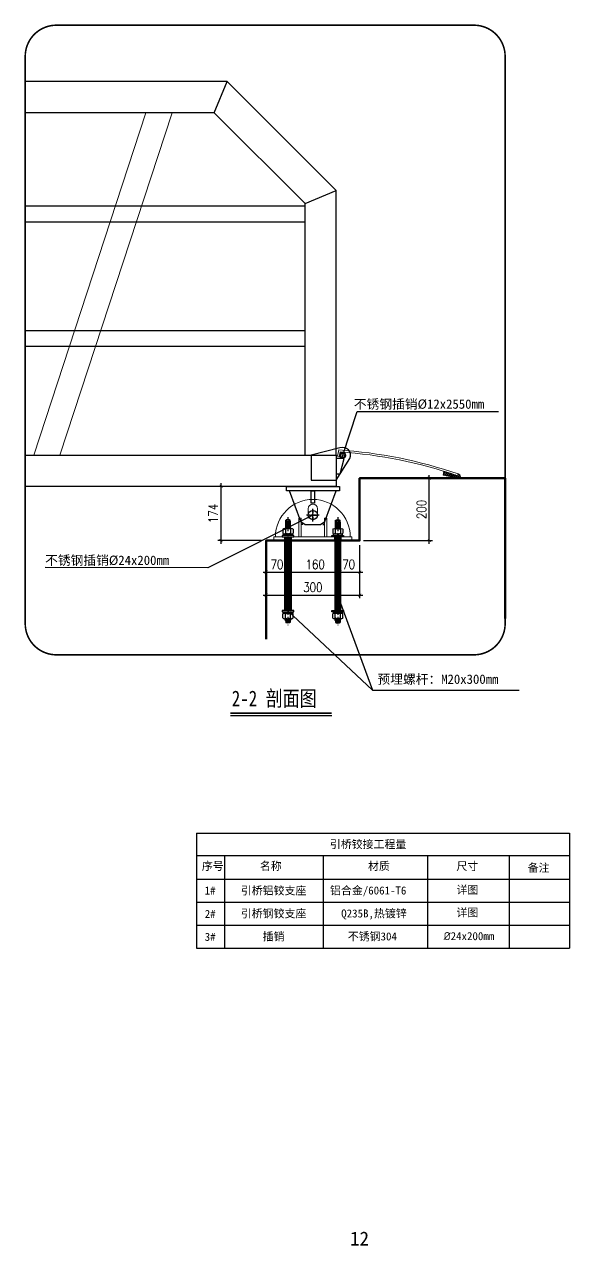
# Model space of a CAD drawing. Header units: millimetres. Extents: x 11827 to 862553, y 15071 to 134256.
# Drawn here: x 715063 to 716812, y 70273 to 74195 of the extents above; entities that cross this region are included whole.
import ezdxf

# ---------------------------------------------------------------- set-up
doc = ezdxf.new("R2010")
doc.units = ezdxf.units.MM
for name, pattern in [('CENTER', [2, 1.25, -0.25, 0.25, -0.25]), ('CENTER2', [28.575, 19.05, -3.175, 3.175, -3.175]), ('DASHDOT', [1, 0.5, -0.25, 0, -0.25]), ('DASHDOT2', [12.7, 6.35, -3.175, 0, -3.175]), ('DIVIDEX2', [63.5, 25.4, -12.7, 0, -12.7, 0, -12.7])]:
    doc.linetypes.add(name, pattern=pattern)
for name, color, linetype in [('100x100铝方通', 3, 'Continuous'), ('BS-Annectent', 115, 'Continuous'), ('BS-Index symbol', 35, 'Continuous'), ('hjh文字', 7, 'Continuous'), ('HR-dimension', 9, 'Continuous'), ('HR-Structure', 5, 'Continuous'), ('HR-Zhuliang', 3, 'Continuous'), ('打印图框', 255, 'Continuous'), ('铝条', 31, 'Continuous'), ('铝横梁', 220, 'Continuous'), ('铝通', 4, 'Continuous')]:
    doc.layers.add(name, color=color, linetype=linetype)
for name, color, linetype, lineweight in [('图框', 7, 'Continuous', 13), ('结构', 52, 'Continuous', 18), ('铝斜撑', 241, 'Continuous', 9)]:
    doc.layers.add(name, color=color, linetype=linetype, lineweight=lineweight)
doc.styles.add('Arial', font='')
doc.styles.add('HZTXT', font='txtw.shx', dxfattribs={"width": 0.8, "bigfont": 'hztxtw.shx'})
doc.styles.add('工程字体', font='', dxfattribs={"width": 0.8})
doc.styles.get('Arial').set_extended_font_data('STXihei')
doc.styles.get('工程字体').set_extended_font_data('SimSun')
doc.dimstyles.new('HR-A2-DIM10', dxfattribs={"dimscale": 10, "dimtxt": 3, "dimasz": 1, "dimexe": 1, "dimexo": 1.5, "dimgap": 1, "dimtad": 1, "dimdec": 1, "dimdsep": 46, "dimtxsty": 'HZTXT', "dimblk": 'ARCHTICK', "dimcen": 0, "dimdle": 1, "dimclrd": 256, "dimclre": 256, "dimclrt": 6, "dimadec": 1, "dimazin": 0, "dimtfac": 1, "dimtdec": 1, "dimtix": 1, "dimtmove": 2, "dimatfit": 3, "dimfxl": 15, "dimtolj": 1, "dimtzin": 0, "dimarcsym": 1})
doc.dimstyles.new('HR-BI-DIM5', dxfattribs={"dimscale": 6, "dimtxt": 5, "dimasz": 1, "dimexe": 1, "dimexo": 1.5, "dimgap": 2, "dimtad": 1, "dimdec": 1, "dimdsep": 46, "dimtxsty": 'HZTXT', "dimcen": 0, "dimdle": 1, "dimclrd": 256, "dimclre": 256, "dimclrt": 2, "dimadec": 1, "dimazin": 0, "dimtfac": 1, "dimtdec": 1, "dimtix": 1, "dimtmove": 2, "dimatfit": 3, "dimfxl": 1, "dimtfill": 1, "dimtolj": 1, "dimtzin": 0, "dimarcsym": 1})

# ---------------------------------------------------------------- blocks, each defined once
blk = doc.blocks.new('A$C46522D11')
for p, q in [((0, 17.1), (8.2, 25.2)), ((2.9, 12.7), (0.5, 15.1)), ((10.4, 12.2), (1.4, 21.3)), ((2.8, 12.8), (9.5, 19.5)), ((5, 12.2), (55.3, 12.2)), ((9.4, 20.3), (5.3, 24.5)), ((9.6, 19.3), (8.9, 25.2)), ((9.3, 12.2), (17.2, 20.1)), ((9.6, 19.3), (55.3, 24.4)), ((17.5, 12.2), (10.4, 19.4)), ((16.4, 12.2), (25.2, 21)), ((24.6, 12.2), (16.7, 20.1)), ((31.6, 12.2), (23.1, 20.8)), ((23.5, 12.2), (33.2, 21.9)), ((38.7, 12.2), (29.5, 21.5)), ((30.5, 12.2), (41.1, 22.8)), ((45.8, 12.2), (35.8, 22.2)), ((37.6, 12.2), (49.1, 23.7)), ((52.9, 12.2), (42.2, 22.9)), ((44.7, 12.2), (55.3, 22.8)), ((55.3, 16.9), (48.5, 23.6)), ((51.8, 12.2), (55.3, 15.7)), ((55.3, 24), (54.9, 24.4)), ((55.3, 12.2), (55.3, 24.4))]:
    blk.add_line(p, q)
at = {"color": 1, "linetype": 'CENTER', "ltscale": 10.16}
for p, q in [((372.9, 11), (394.9, 11)), ((383.9, 0), (383.9, 22))]:
    blk.add_line(p, q, dxfattribs=at)
blk.add_lwpolyline([(399.9, 5.2), (399.9, 25.2, 0.066496), (8.9, 25.2), (9.6, 19.3, -0.065854), (393.9, 19.9), (393.9, 5.2)], format="xyb", close=True)
for radius in [10, 7]:
    blk.add_circle((383.9, 11), radius)
for centre, radius, start, end in [((5, 17.2), 5, 165.5225, 270), ((8.9, 16.2), 9, 90, 165.5225)]:
    blk.add_arc(centre, radius, start, end)
blk = doc.blocks.new('A$C848c3b45')
at = {"layer": '图框', "lineweight": 0, "xscale": -1, "rotation": 359.6607206610116}
blk.add_blockref('A$C46522D11', (383.8, -13.3), dxfattribs=at)
blk = doc.blocks.new('_ArchTick')
at = {"color": 0, "linetype": 'ByBlock', "lineweight": 100, "const_width": 0.15}
blk.add_lwpolyline([(-0.5, -0.5), (0.5, 0.5)], dxfattribs=at)
blk = doc.blocks.new('*D1128')
at = {"layer": 'Defpoints', "color": 0, "ltscale": 1.5, "transparency": 16777216}
for p in [(715838.3, 72537, 0), (716138.3, 72537, 0), (716138.3, 72361.9)]:
    blk.add_point(p, dxfattribs=at)
at = {"layer": 'HR-dimension', "lineweight": -2, "ltscale": 1.5, "transparency": 16777216}
for p, q in [((715838.3, 72522), (715838.3, 72351.9)), ((716138.3, 72522), (716138.3, 72351.9)), ((715828.3, 72361.9), (716148.3, 72361.9))]:
    blk.add_line(p, q, dxfattribs=at)
at = {"layer": 'HR-dimension', "lineweight": -2, "ltscale": 1.5, "transparency": 16777216, "xscale": 10, "yscale": 10, "zscale": 10, "rotation": 180}
blk.add_blockref('_ArchTick', (715838.3, 72361.9), dxfattribs=at)
at = {"layer": 'HR-dimension', "lineweight": -2, "ltscale": 1.5, "transparency": 16777216, "xscale": 10, "yscale": 10, "zscale": 10}
blk.add_blockref('_ArchTick', (716138.3, 72361.9), dxfattribs=at)
at = {"layer": 'HR-dimension', "color": 6, "ltscale": 1.5, "transparency": 16777216, "insert": (715988.3, 72386.9), "char_height": 30, "attachment_point": 5, "style": 'HZTXT'}
blk.add_mtext('\\A1;300', dxfattribs=at)
blk = doc.blocks.new('*D1129')
at = {"layer": 'Defpoints', "color": 0, "ltscale": 1.5, "transparency": 16777216}
for p in [(716138.3, 72737, 0), (716362.1, 72737), (716135.8, 72537, 0)]:
    blk.add_point(p, dxfattribs=at)
at = {"layer": 'HR-dimension', "lineweight": -2, "ltscale": 1.5, "transparency": 16777216}
for p, q in [((716153.3, 72737), (716372.1, 72737)), ((716362.1, 72527), (716362.1, 72747)), ((716150.8, 72537), (716372.1, 72537))]:
    blk.add_line(p, q, dxfattribs=at)
at = {"layer": 'HR-dimension', "lineweight": -2, "ltscale": 1.5, "transparency": 16777216, "xscale": 10, "yscale": 10, "zscale": 10}
for p, rotation in [((716362.1, 72737), 90), ((716362.1, 72537), 270)]:
    blk.add_blockref('_ArchTick', p, dxfattribs=dict(at, rotation=rotation))
at = {"layer": 'HR-dimension', "color": 6, "ltscale": 1.5, "transparency": 16777216, "insert": (716337.1, 72637), "char_height": 30, "attachment_point": 5, "rotation": 90, "style": 'HZTXT'}
blk.add_mtext('\\A1;200', dxfattribs=at)
blk = doc.blocks.new('*D1085')
at = {"layer": 'Defpoints', "color": 0, "ltscale": 1.5, "transparency": 16777216}
for p in [(715693.8, 72711), (715898.3, 72711, 0), (715838.3, 72537, 0)]:
    blk.add_point(p, dxfattribs=at)
at = {"layer": 'HR-dimension', "lineweight": -2, "ltscale": 1.5, "transparency": 16777216}
for p, q in [((715693.8, 72527), (715693.8, 72721)), ((715883.3, 72711), (715683.8, 72711)), ((715823.3, 72537), (715683.8, 72537))]:
    blk.add_line(p, q, dxfattribs=at)
at = {"layer": 'HR-dimension', "lineweight": -2, "ltscale": 1.5, "transparency": 16777216, "xscale": 10, "yscale": 10, "zscale": 10}
for p, rotation in [((715693.8, 72711), 90), ((715693.8, 72537), 270)]:
    blk.add_blockref('_ArchTick', p, dxfattribs=dict(at, rotation=rotation))
at = {"layer": 'HR-dimension', "color": 6, "ltscale": 1.5, "transparency": 16777216, "insert": (715668.8, 72624), "char_height": 30, "attachment_point": 5, "rotation": 90, "style": 'HZTXT'}
blk.add_mtext('\\A1;174', dxfattribs=at)
blk = doc.blocks.new('*U1046')
blk.add_line((0, 0), (32.53, 0))
at = {"const_width": 0.5}
blk.add_lwpolyline([(0, 0.75), (32.53, 0.75)], dxfattribs=at)
at = {"style": '工程字体', "width": 0.8}
blk.add_attdef('图名标注', (0.42, 3), '', height=5, dxfattribs=at)
blk = doc.blocks.new('*D1073')
at = {"layer": 'Defpoints', "color": 0, "ltscale": 1.5, "transparency": 16777216}
for p in [(715838.3, 72537, 0), (715908.3, 72537, 0), (715908.3, 72435.6)]:
    blk.add_point(p, dxfattribs=at)
at = {"layer": 'HR-dimension', "lineweight": -2, "ltscale": 1.5, "transparency": 16777216}
for p, q in [((715838.3, 72522), (715838.3, 72425.6)), ((715908.3, 72522), (715908.3, 72425.6)), ((715828.3, 72435.6), (715918.3, 72435.6))]:
    blk.add_line(p, q, dxfattribs=at)
at = {"layer": 'HR-dimension', "lineweight": -2, "ltscale": 1.5, "transparency": 16777216, "xscale": 10, "yscale": 10, "zscale": 10, "rotation": 180}
blk.add_blockref('_ArchTick', (715838.3, 72435.6), dxfattribs=at)
at = {"layer": 'HR-dimension', "lineweight": -2, "ltscale": 1.5, "transparency": 16777216, "xscale": 10, "yscale": 10, "zscale": 10}
blk.add_blockref('_ArchTick', (715908.3, 72435.6), dxfattribs=at)
at = {"layer": 'HR-dimension', "color": 6, "ltscale": 1.5, "transparency": 16777216, "insert": (715873.3, 72460.6), "char_height": 30, "attachment_point": 5, "style": 'HZTXT'}
blk.add_mtext('\\A1;70', dxfattribs=at)
blk = doc.blocks.new('*D1074')
at = {"layer": 'Defpoints', "color": 0, "ltscale": 1.5, "transparency": 16777216}
for p in [(715915.8, 72537, 0), (716075.8, 72504, 0), (716075.8, 72435.6)]:
    blk.add_point(p, dxfattribs=at)
at = {"layer": 'HR-dimension', "lineweight": -2, "ltscale": 1.5, "transparency": 16777216}
for p, q in [((715915.8, 72522), (715915.8, 72425.6)), ((716075.8, 72489), (716075.8, 72425.6)), ((715905.8, 72435.6), (716085.8, 72435.6))]:
    blk.add_line(p, q, dxfattribs=at)
at = {"layer": 'HR-dimension', "lineweight": -2, "ltscale": 1.5, "transparency": 16777216, "xscale": 10, "yscale": 10, "zscale": 10, "rotation": 180}
blk.add_blockref('_ArchTick', (715915.8, 72435.6), dxfattribs=at)
at = {"layer": 'HR-dimension', "lineweight": -2, "ltscale": 1.5, "transparency": 16777216, "xscale": 10, "yscale": 10, "zscale": 10}
blk.add_blockref('_ArchTick', (716075.8, 72435.6), dxfattribs=at)
at = {"layer": 'HR-dimension', "color": 6, "ltscale": 1.5, "transparency": 16777216, "insert": (715995.8, 72460.6), "char_height": 30, "attachment_point": 5, "style": 'HZTXT'}
blk.add_mtext('\\A1;160', dxfattribs=at)
blk = doc.blocks.new('*D1075')
at = {"layer": 'Defpoints', "color": 0, "ltscale": 1.5, "transparency": 16777216}
for p in [(716068.3, 72537, 0), (716138.3, 72537, 0), (716138.3, 72435.6)]:
    blk.add_point(p, dxfattribs=at)
at = {"layer": 'HR-dimension', "lineweight": -2, "ltscale": 1.5, "transparency": 16777216}
for p, q in [((716068.3, 72522), (716068.3, 72425.6)), ((716138.3, 72522), (716138.3, 72425.6)), ((716058.3, 72435.6), (716148.3, 72435.6))]:
    blk.add_line(p, q, dxfattribs=at)
at = {"layer": 'HR-dimension', "lineweight": -2, "ltscale": 1.5, "transparency": 16777216, "xscale": 10, "yscale": 10, "zscale": 10, "rotation": 180}
blk.add_blockref('_ArchTick', (716068.3, 72435.6), dxfattribs=at)
at = {"layer": 'HR-dimension', "lineweight": -2, "ltscale": 1.5, "transparency": 16777216, "xscale": 10, "yscale": 10, "zscale": 10}
blk.add_blockref('_ArchTick', (716138.3, 72435.6), dxfattribs=at)
at = {"layer": 'HR-dimension', "color": 6, "ltscale": 1.5, "transparency": 16777216, "insert": (716103.3, 72460.6), "char_height": 30, "attachment_point": 5, "style": 'HZTXT'}
blk.add_mtext('\\A1;70', dxfattribs=at)
blk = doc.blocks.new('A$C53155591')
at = {"layer": 'BS-Annectent'}
for p, q in [((8.8, 0.4), (3.9, 2.2)), ((24, 16.3), (11.3, 16.3)), ((24, 8.2), (11.3, 8.2)), ((8.8, -2.2), (3.9, -0.4)), ((24, -8.2), (11.3, -8.2)), ((24, -16.3), (11.3, -16.3))]:
    blk.add_line(p, q, dxfattribs=at)
for points in [[(3.9, -18.8), (0, -18.8), (0, 18.8), (3.9, 18.8)], [(8.8, -14.7), (8.8, 14.7), (3.9, 14.7), (3.9, -14.7)]]:
    blk.add_lwpolyline(points, close=True, dxfattribs=at)
for points in [[(11.3, 16.3, 0.612824), (11.3, 8.2, 0.305874), (11.3, -8.2, 0.612824), (11.3, -16.3)], [(24, 16.3, -0.612824), (24, 8.2, -0.305874), (24, -8.2, -0.612824), (24, -16.3)]]:
    blk.add_lwpolyline(points, format="xyb", dxfattribs=at)
blk = doc.blocks.new('A$C3497b61f')
at = {"color": 1, "linetype": 'DASHDOT2'}
blk.add_line((-309.5, 0), (37.4, 0), dxfattribs=at)
at = {"layer": 'BS-Annectent'}
for p, q in [((-300.6, -5.4), (-300.6, 5.4)), ((-294.1, 7.2), (-299.6, 7.2)), ((-294.8, 3.6), (-299.6, 3.6)), ((-294.2, -9.4), (-293, 9.4)), ((-291.1, -9.4), (-289.8, 9.4)), ((-287.9, -9.4), (-286.7, 9.4)), ((-284.8, -9.4), (-283.5, 9.4)), ((-281.7, -9.4), (-280.4, 9.4)), ((-278.5, -9.4), (-277.3, 9.4)), ((-275.4, -9.4), (-274.1, 9.4)), ((-246.6, -0.5), (-245.9, 9.4)), ((-245.9, 9.4), (-246.6, 8.2)), ((-244.4, 6.3), (-245.9, 9.4)), ((-244.4, 6.3), (-245.3, -6.3)), ((-244, -9.4), (-242.8, 9.4)), ((-240.9, -9.4), (-239.6, 9.4)), ((-237.7, -9.4), (-236.5, 9.4)), ((-234.6, -9.4), (-233.3, 9.4)), ((-231.5, -9.4), (-230.2, 9.4)), ((-228.3, -9.4), (-227.1, 9.4)), ((-225.2, -9.4), (-223.9, 9.4)), ((-222, -9.4), (-220.8, 9.4)), ((-218.9, -9.4), (-217.7, 9.4)), ((-215.8, -9.4), (-214.5, 9.4)), ((-212.6, -9.4), (-211.4, 9.4)), ((-209.5, -9.4), (-208.3, 9.4)), ((-206.4, -9.4), (-205.1, 9.4)), ((-203.2, -9.4), (-202, 9.4)), ((-200.1, -9.4), (-198.8, 9.4)), ((-196.9, -9.4), (-195.7, 9.4)), ((-193.8, -9.4), (-192.6, 9.4)), ((-190.7, -9.4), (-189.4, 9.4)), ((-187.5, -9.4), (-186.3, 9.4)), ((-184.4, -9.4), (-183.2, 9.4)), ((-181.3, -9.4), (-180, 9.4)), ((-178.1, -9.4), (-176.9, 9.4)), ((-175, -9.4), (-173.7, 9.4)), ((-171.9, -9.4), (-170.6, 9.4)), ((-168.7, -9.4), (-167.5, 9.4)), ((-165.6, -9.4), (-164.3, 9.4)), ((-162.4, -9.4), (-161.2, 9.4)), ((-159.3, -9.4), (-158.1, 9.4)), ((-156.2, -9.4), (-154.9, 9.4)), ((-153, -9.4), (-151.8, 9.4)), ((-149.9, -9.4), (-148.6, 9.4)), ((-147.2, 6.3), (-148.6, 9.4)), ((-147.2, 6.3), (-148.1, -6.3)), ((-146.8, -9.4), (-145.5, 9.4)), ((-143.6, -9.4), (-142.4, 9.4)), ((-140.5, -9.4), (-139.2, 9.4)), ((-137.3, -9.4), (-136.1, 9.4)), ((-134.2, -9.4), (-133, 9.4)), ((-131.1, -9.4), (-129.8, 9.4)), ((-127.9, -9.4), (-126.7, 9.4)), ((-124.8, -9.4), (-123.5, 9.4)), ((-121.7, -9.4), (-120.4, 9.4)), ((-118.5, -9.4), (-117.3, 9.4)), ((-115.8, 6.3), (-116.7, -6.3)), ((-115.4, -9.4), (-114.1, 9.4)), ((-112.2, -9.4), (-111, 9.4)), ((-109.1, -9.4), (-107.9, 9.4)), ((-106, -9.4), (-104.7, 9.4)), ((-102.8, -9.4), (-101.6, 9.4)), ((-99.7, -9.4), (-98.4, 9.4)), ((-96.6, -9.4), (-95.3, 9.4)), ((-93.4, -9.4), (-92.2, 9.4)), ((-90.3, -9.4), (-89, 9.4)), ((-87.1, -9.4), (-85.9, 9.4)), ((-84, -9.4), (-82.8, 9.4)), ((-80.9, -9.4), (-79.6, 9.4)), ((-77.7, -9.4), (-76.5, 9.4)), ((-74.6, -9.4), (-73.3, 9.4)), ((-71.5, -9.4), (-70.2, 9.4)), ((-68.3, -9.4), (-67.1, 9.4)), ((-65.2, -9.4), (-63.9, 9.4)), ((-62, -9.4), (-60.8, 9.4)), ((-58.9, -9.4), (-57.7, 9.4)), ((-55.8, -9.4), (-54.5, 9.4)), ((-52.6, -9.4), (-51.4, 9.4)), ((-49.5, -9.4), (-48.3, 9.4)), ((-46.4, -9.4), (-45.1, 9.4)), ((-43.2, -9.4), (-42, 9.4)), ((-40.1, -9.4), (-38.8, 9.4)), ((-36.9, -9.4), (-35.7, 9.4)), ((-33.8, -9.4), (-32.6, 9.4)), ((-30.7, -9.4), (-29.4, 9.4)), ((-27.5, -9.4), (-26.3, 9.4)), ((-24.4, -9.4), (-23.2, 9.4)), ((-21.3, -9.4), (-20, 9.4)), ((-18.1, -9.4), (-16.9, 9.4)), ((-15, -9.4), (-13.7, 9.4)), ((-12.3, 6.3), (-13.2, -6.3)), ((-10.6, 9.4), (-12.3, 6.3)), ((-11.9, -9.4), (-10.6, 9.4)), ((-10, 8.1), (-10.6, 9.4)), ((-1.2, 0.4), (-6.1, 2.2)), ((-1.2, 12.2), (-1.2, -12.2)), ((14, 16.3), (1.3, 16.3)), ((14, 8.2), (1.3, 8.2)), ((16.5, 12.2), (16.5, -12.2)), ((17.4, 6.3), (16.5, 8.2)), ((17.4, 6.3), (16.5, -6.3)), ((19.1, 9.4), (17.4, 6.3)), ((19.1, 9.4), (17.8, -9.4)), ((20.5, 6.3), (19.1, 9.4)), ((20.5, 6.3), (19.6, -6.3)), ((22.2, 9.4), (20.5, 6.3)), ((22.2, 9.4), (21, -9.4)), ((23.7, 6.3), (22.2, 9.4)), ((23.7, 6.3), (22.8, -6.3)), ((23.2, 7.2), (28.5, 7.2)), ((23.5, 3.6), (28.5, 3.6)), ((29.4, -5.4), (29.4, 5.4)), ((-295.3, -3.6), (-299.6, -3.6)), ((-295.1, -7.2), (-299.6, -7.2)), ((-245.3, -6.3), (-246.6, -8.4)), ((-11.9, -9.4), (-13.2, -6.3)), ((-10, -6.3), (-11.9, -9.4)), ((-10, -5.7), (-10, -6.3)), ((-1.2, -2.2), (-6.1, -0.4)), ((14, -8.2), (1.3, -8.2)), ((14, -16.3), (1.3, -16.3)), ((17.8, -9.4), (16.5, -6.3)), ((19.6, -6.3), (17.8, -9.4)), ((21, -9.4), (19.6, -6.3)), ((22.8, -6.3), (21, -9.4)), ((22.2, -7.2), (28.5, -7.2)), ((23, -3.6), (28.5, -3.6))]:
    blk.add_line(p, q, dxfattribs=at)
for points in [[(-299.6, -7.2, -0.516475), (-299.6, -3.6, -0.258238), (-299.6, 3.6, -0.516475), (-299.6, 7.2)], [(1.3, 16.3, 0.612824), (1.3, 8.2, 0.305874), (1.3, -8.2, 0.612824), (1.3, -16.3)], [(14, 16.3, -0.612824), (14, 8.2, -0.305874), (14, -8.2, -0.612824), (14, -16.3)], [(28.5, -7.2, 0.516475), (28.5, -3.6, 0.258238), (28.5, 3.6, 0.516475), (28.5, 7.2)]]:
    blk.add_lwpolyline(points, format="xyb", dxfattribs=at)
blk.add_lwpolyline([(-10, 9.9), (-246.6, 9.9), (-246.6, -9.9), (-10, -9.9)], dxfattribs=at)
for points in [[(-6.1, -18.8), (-10, -18.8), (-10, 18.8), (-6.1, 18.8)], [(-1.2, -14.7), (-1.2, 14.7), (-6.1, 14.7), (-6.1, -14.7)]]:
    blk.add_lwpolyline(points, close=True, dxfattribs=at)
at = {"layer": 'HR-dimension', "rotation": 180}
blk.add_blockref('A$C53155591', (-246.6, 0), dxfattribs=at)
blk = doc.blocks.new('A$C148601bc')
at = {"layer": 'HR-dimension'}
blk.add_lwpolyline([(-5.8, -50), (6.7, 0), (-18.3, 0), (-18.3, -50)], close=True, dxfattribs=at)
blk = doc.blocks.new('A$Cea697e5a')
blk.add_circle((20.8, 150), 7)
at = {"layer": '100x100铝方通'}
for points in [[(0, 150), (0, 1000), (-350, 1350), (-998.2, 1350)], [(-391.4, 1250), (-350, 1350)], [(-100, 150), (-100, 958.6), (-391.4, 1250), (-998.2, 1250)], [(-100, 958.6), (0, 1000)]]:
    blk.add_lwpolyline(points, dxfattribs=at)
at = {"layer": 'HR-Zhuliang'}
blk.add_lwpolyline([(-998.2, 150), (0, 150), (0, 50), (-998.2, 50)], dxfattribs=at)
at = {"layer": '铝斜撑'}
for points in [[(-611, 1250), (-971, 150)], [(-526.8, 1250), (-886.8, 150)]]:
    blk.add_lwpolyline(points, dxfattribs=at)
at = {"layer": '铝条'}
for points in [[(-998.2, 900), (-100, 900), (-100, 950), (-998.2, 950)], [(-998.2, 500), (-100, 500), (-100, 550), (-998.2, 550)]]:
    blk.add_lwpolyline(points, dxfattribs=at)
at = {"layer": '铝通'}
blk.add_lwpolyline([(43.6, 139.6, 0.668622), (12.1, 173.4), (-80, 150), (-80, 70), (0, 70)], format="xyb", close=True, dxfattribs=at)
at = {"layer": 'HR-dimension'}
blk.add_blockref('A$C148601bc', (18.3, 140), dxfattribs=at)
blk = doc.blocks.new('A$Ccc0192b6')
for p, q in [((-38.3, -112.6), (-75, -14)), ((38.3, -112.6), (75, -14)), ((-38.3, -112.6), (-25, -122)), ((25, -122), (38.3, -112.6)), ((-25, -122), (25, -122))]:
    blk.add_line(p, q)
at = {"color": 1, "linetype": 'CENTER2'}
for p, q in [((0, -112.3), (0, -71.7)), ((20.3, -92), (-20.3, -92))]:
    blk.add_line(p, q, dxfattribs=at)
at = {"color": 1, "linetype": 'CENTER', "ltscale": 0.52}
for p, q in [((0, -75.5), (0, -108.5)), ((-16.5, -92), (16.5, -92))]:
    blk.add_line(p, q, dxfattribs=at)
blk.add_lwpolyline([(-85, 0), (85, 0), (85, -14), (-85, -14)], close=True)
at = {"layer": 'HR-dimension', "color": 6}
blk.add_lwpolyline([(5, -54), (-5, -54), (-5, -14), (5, -14)], close=True, dxfattribs=at)
at = {"layer": 'HR-dimension', "ltscale": 10}
blk.add_circle((0, -92), 15, dxfattribs=at)
at = {"layer": '结构', "color": 1, "linetype": 'DASHDOT', "ltscale": 10}
for p, q in [((-80, -152), (-80, -184)), ((80, -152), (80, -184))]:
    blk.add_line(p, q, dxfattribs=at)
at = {"layer": '结构', "color": 4}
for p, q in [((-125, -174), (-125, -162)), ((125, -162), (-125, -162)), ((125, -174), (-125, -174)), ((125, -174), (125, -162))]:
    blk.add_line(p, q, dxfattribs=at)
at = {"layer": '结构', "color": 1, "linetype": 'DASHDOT', "ltscale": 20}
for p, q in [((-91, -162), (-91, -174)), ((-69, -162), (-69, -174)), ((69, -162), (69, -174)), ((91, -162), (91, -174))]:
    blk.add_line(p, q, dxfattribs=at)
at = {"layer": '结构', "color": 4}
blk.add_lwpolyline([(-15, -72), (-15, -92, 1), (15, -92), (15, -72, 1)], format="xyb", close=True, dxfattribs=at)
for points in [[(-37, -162), (-37, -102), (-45, -102), (-45, -162)], [(37, -162), (37, -102), (45, -102), (45, -162)]]:
    blk.add_lwpolyline(points, close=True, dxfattribs=at)
blk.add_arc((0, -162), 120, 0, 180, dxfattribs=at)
at = {"layer": '铝横梁', "color": 0}
for p, q in [((-36, -119.3), (-35, -122)), ((-32.1, -122), (-35, -122)), ((32.1, -122), (35, -122)), ((36, -119.3), (35, -122))]:
    blk.add_line(p, q, dxfattribs=at)

msp = doc.modelspace()

# ---------------------------------------------------------------- linework, layer by layer
at = {"layer": 'BS-Index symbol', "color": 1, "linetype": 'DIVIDEX2', "const_width": 5, "elevation": 0, "flags": 128}
msp.add_lwpolyline([(715165.07, 74192.24), (716505.44, 74192.24, -0.4142136), (716605.44, 74092.24), (716605.44, 72270.03, -0.4142136), (716505.44, 72170.03), (715165.07, 72170.03, -0.4142136), (715065.07, 72270.03), (715065.07, 74092.24, -0.4142136)], format="xyb", close=True, dxfattribs=at)
at = {"layer": 'hjh文字'}
for p, q in [((715615.03, 71597.21), (715615.03, 71228.37)), ((715615.03, 71597.21), (716812.21, 71597.21)), ((716812.21, 71597.21), (716812.21, 71228.37)), ((715615.03, 71525.49), (716812.21, 71525.49)), ((715704.79, 71525.49), (715704.79, 71228.37)), ((716021.47, 71525.49), (716021.47, 71228.37)), ((716356.26, 71525.49), (716356.26, 71228.37)), ((716618.2, 71525.49), (716618.2, 71228.37)), ((715615.03, 71449.67), (716812.21, 71449.67)), ((715615.03, 71375.91), (716812.21, 71375.91)), ((715615.03, 71302.14), (716812.21, 71302.14)), ((715615.03, 71228.37), (716812.21, 71228.37))]:
    msp.add_line(p, q, dxfattribs=at)
at = {"layer": 'HR-Structure', "lineweight": 50, "ltscale": 5, "elevation": 0}
msp.add_lwpolyline([(716605.44, 72287.03), (716605.44, 72737.03), (716138.29, 72737.03), (716138.29, 72537.03), (715838.29, 72537.03), (715838.29, 72220.03)], dxfattribs=at)

# ---------------------------------------------------------------- block references
at = {"xscale": 10, "yscale": 10, "zscale": 10}
msp.add_blockref('*U1046', (715723.87, 71975.07), dxfattribs=at).add_auto_attribs({'图名标注': '2-2 剖面图'})
at = {"layer": 'HR-dimension', "ltscale": 10}
for name, p in [('A$Cea697e5a', (716063.29, 72661.03, 0)), ('A$Ccc0192b6', (715988.29, 72711.03, 0))]:
    msp.add_blockref(name, p, dxfattribs=at)
at = {"layer": 'HR-dimension'}
for name, p, rotation in [('A$C848c3b45', (716084.13, 72811, 0), 348.9803445999434), ('A$C3497b61f', (716068.29, 72302.48, 0), 270)]:
    msp.add_blockref(name, p, dxfattribs=dict(at, rotation=rotation))
at = {"layer": 'HR-dimension', "xscale": -1, "rotation": 90}
msp.add_blockref('A$C3497b61f', (715908.29, 72302.48, 0), dxfattribs=at)

# ---------------------------------------------------------------- texts
at = {"layer": 'hjh文字', "style": 'Arial'}
for s, height, p in [('不锈钢插销%%C12x2550mm', 30, (716119.82, 72960.38)), ('不锈钢插销%%C24x200mm', 30, (715128.91, 72458.72)), ('预埋螺杆：M20x300mm', 30, (716195.59, 72076.81)), ('铝合金/6061-T6 ', 25.7143, (716043.26, 71400.25)), ('Q235B,热镀锌', 25.714, (716079.32, 71326.48)), ('不锈钢304', 25.714, (716100.36, 71252.71))]:
    msp.add_text(s, height=height, dxfattribs=at).set_placement(p)
at = {"layer": 'hjh文字', "attachment_point": 5, "style": 'Arial'}
for s, insert, char_height, width in [('引桥铰接工程量', (716165.56, 71560.05), 25.714, 2128.8828), ('序号', (715667.1, 71490.18), 25.714, 82.26), ('名称', (715853.29, 71490.18), 25.714, 765.2634), ('材质', (716200.38, 71490.18), 25.714, 566.2106), ('尺寸', (716484.18, 71489.64), 25.714, 462.7153), ('备注', (716712.97, 71484.56), 25.714, 387.8696), ('1#', (715658.3, 71413.05), 25.714, 82.26), ('引桥铝铰支座', (715862.21, 71411.25), 25.714, 870.5277), ('详图', (716484.18, 71413.82), 25.714, 462.7153), ('2#', (715658.74, 71337.81), 25.714, 82.26), ('引桥钢铰支座', (715862.21, 71337.48), 25.714, 870.5277), ('详图', (716484.18, 71340.67), 25.714, 462.7153), ('3#', (715658.74, 71264.05), 25.714, 82.26), ('插销', (715862.21, 71263.72), 25.714, 870.5277), ('{\\fISOCPEUR|b0|i0|c0|p34;%%C}24x200mm', (716489.38, 71266.29), 25.7143, 462.7153)]:
    msp.add_mtext(s, dxfattribs=dict(at, insert=insert, char_height=char_height, width=width))
at = {"layer": '打印图框', "color": 6, "insert": (716107.46, 70317.62), "char_height": 45, "attachment_point": 1, "style": 'Arial'}
msp.add_mtext_dynamic_manual_height_columns('12', width=87.9312, gutter_width=12.5, heights=[0], dxfattribs=at)

# ---------------------------------------------------------------- dimensions: what is measured, and where the dimension line sits
at = {"layer": 'HR-dimension', "ltscale": 1.5}
for base, p1, p2, picture, middle in [((715693.77, 72711.03), (715838.29, 72537.03, 0), (715898.29, 72711.03, 0), '*D1085', (715668.77, 72624.03)), ((716362.1, 72737.03), (716135.79, 72537.03, 0), (716138.29, 72737.03, 0), '*D1129', (716337.1, 72637.03))]:
    dim = msp.add_linear_dim(base=base, p1=p1, p2=p2, angle=90, dimstyle='HR-A2-DIM10', override={"dimdec": 0}, dxfattribs=at)
    dim.commit()
    dim.dimension.update_dxf_attribs({"geometry": picture, "text_midpoint": middle})
for base, p1, p2, picture, middle in [((716138.29, 72361.88), (715838.29, 72537.03, 0), (716138.29, 72537.03, 0), '*D1128', (715988.29, 72386.88)), ((715908.29, 72435.57, 0), (715838.29, 72537.03, 0), (715908.29, 72537.03), '*D1073', (715873.29, 72460.57, 0)), ((716075.79, 72435.57, 0), (715915.79, 72537.03), (716075.79, 72504.03), '*D1074', (715995.79, 72460.57, 0)), ((716138.29, 72435.57), (716068.29, 72537.03, 0), (716138.29, 72537.03, 0), '*D1075', (716103.29, 72460.57))]:
    dim = msp.add_linear_dim(base=base, p1=p1, p2=p2, dimstyle='HR-A2-DIM10', override={"dimdec": 0}, dxfattribs=at)
    dim.commit()
    dim.dimension.update_dxf_attribs({"geometry": picture, "text_midpoint": middle})

# ---------------------------------------------------------------- leaders
at = {"layer": 'HR-dimension'}
for points in [[(716084.13, 72811), (716130.41, 72951.2), (716584.62, 72951.2)], [(715988.29, 72619.03), (715651.68, 72449.54), (715128.62, 72450.96)]]:
    msp.add_leader(points, dimstyle='HR-BI-DIM5', override={"dimgap": 2, "dimtad": 0}, dxfattribs=at)
for points in [[(716073.89, 72344.46), (716179.6, 72056.38), (716650.55, 72056.38)], [(715906.39, 72312.68), (716179.6, 72056.38), (716650.55, 72056.38)]]:
    msp.add_leader(points, dimstyle='HR-BI-DIM5', dxfattribs=at)

doc.saveas('drawing.dxf')
